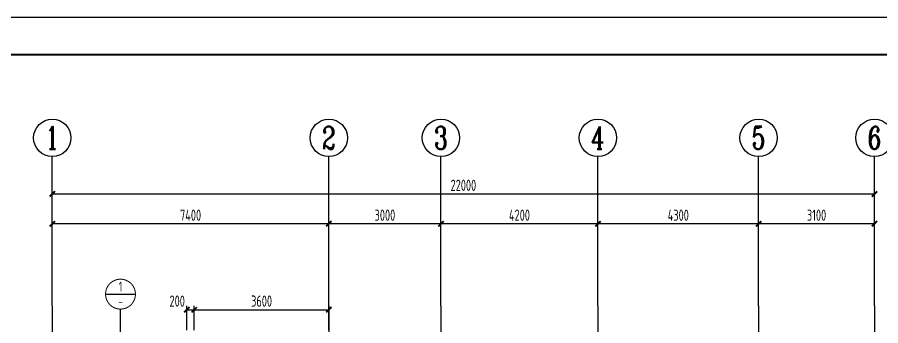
# Model space of a CAD drawing. Extents: x 9732137 to 18866768, y -962146 to 246094.
# Drawn here: x 9793962 to 9817066, y -326965 to -318706 of the extents above; entities that cross this region are included whole.
import ezdxf
from ezdxf.enums import TextEntityAlignment as Align

# ---------------------------------------------------------------- set-up
doc = ezdxf.new("R2010")
doc.units = 0
doc.header["$LTSCALE"] = 1000
doc.linetypes.add('DOTE', pattern=[2.42, 2, -0.2, 0.02, -0.2])
doc.layers.get('0').update_dxf_attribs({"linetype": 'CONTINUOUS'})
doc.layers.get('Defpoints').update_dxf_attribs({"linetype": 'CONTINUOUS'})
for name, color, linetype in [('AXIS', 1, 'DOTE'), ('AXIS_DIM', 3, 'CONTINUOUS'), ('AXIS_NUM', 7, 'CONTINUOUS'), ('BORDER', 7, 'CONTINUOUS'), ('DIM', 3, 'CONTINUOUS'), ('DIM_LEAD', 3, 'CONTINUOUS'), ('THIN', 7, 'CONTINUOUS')]:
    doc.layers.add(name, color=color, linetype=linetype)
doc.styles.add('TSSD_Axis', font='Complex.shx', dxfattribs={"width": 0.7, "bigfont": 'hztxt.shx'})
doc.styles.add('TSSD_Dimension', font='Tssdeng.shx', dxfattribs={"width": 0.7, "bigfont": 'hztxt.shx'})
doc.styles.add('TSSD_Num', font='Tssdeng.shx', dxfattribs={"width": 0.7, "bigfont": 'hztxt.shx'})
doc.dimstyles.new('TSSD_100_100$0', dxfattribs={"dimtxt": 300, "dimasz": 100, "dimexe": 100, "dimexo": 250, "dimgap": 80, "dimtad": 1, "dimdec": 0, "dimzin": 0, "dimdsep": 46, "dimtxsty": 'TSSD_Dimension', "dimblk1": 'ARCHTICK', "dimblk2": 'ARCHTICK', "dimsah": 1, "dimcen": 0, "dimclrd": 3, "dimclre": 256, "dimclrt": 7, "dimadec": 1, "dimazin": 0, "dimtfac": 1, "dimtdec": 0, "dimtix": 1, "dimtmove": 2, "dimatfit": 3, "dimldrblk": 'ARCHTICK', "dimfxl": 1, "dimtolj": 1, "dimtzin": 0, "dimarcsym": 0})

# ---------------------------------------------------------------- blocks, each defined once
blk = doc.blocks.new('ts_axno')
at = {"color": 0, "linetype": 'ByBlock', "lineweight": -2}
blk.add_circle((0, 0), 0.5, dxfattribs=at)
at = {"color": 0, "linetype": 'ByBlock', "lineweight": -2, "style": 'TSSD_Axis', "width": 0.7}
blk.add_attdef('A', text='', height=0.6, dxfattribs=at).set_placement((0, 0), align=Align.MIDDLE_CENTER)
blk = doc.blocks.new('_ArchTick')
at = {"color": 0, "linetype": 'ByBlock', "const_width": 0.5}
blk.add_lwpolyline([(-0.71, -0.71), (0.71, 0.71)], dxfattribs=at)
blk = doc.blocks.new('*D62')
at = {"layer": 'AXIS_DIM', "lineweight": -2}
for p, q in [((9813799, -326185), (9813799, -324135)), ((9816899, -326185), (9816899, -324135))]:
    blk.add_line(p, q, dxfattribs=at)
at = {"layer": 'AXIS_DIM', "color": 3, "lineweight": -2}
blk.add_line((9816899, -324235), (9813799, -324235), dxfattribs=at)
at = {"layer": 'Defpoints', "color": 0}
for p in [(9813799, -324235), (9813799, -326435), (9816899, -326435)]:
    blk.add_point(p, dxfattribs=at)
at = {"layer": 'AXIS_DIM', "color": 3, "lineweight": -2, "xscale": 100, "yscale": 100, "zscale": 100, "rotation": 180}
blk.add_blockref('_ArchTick', (9813799, -324235), dxfattribs=at)
at = {"layer": 'AXIS_DIM', "color": 3, "lineweight": -2, "xscale": 100, "yscale": 100, "zscale": 100}
blk.add_blockref('_ArchTick', (9816899, -324235), dxfattribs=at)
at = {"layer": 'AXIS_DIM', "color": 7, "insert": (9815349, -324005), "char_height": 300, "attachment_point": 5, "style": 'TSSD_Dimension'}
blk.add_mtext('\\A1;3100', dxfattribs=at)
blk = doc.blocks.new('*D63')
at = {"layer": 'AXIS_DIM', "lineweight": -2}
for p, q in [((9809499, -326185), (9809499, -324135)), ((9813799, -326185), (9813799, -324135))]:
    blk.add_line(p, q, dxfattribs=at)
at = {"layer": 'AXIS_DIM', "color": 3, "lineweight": -2}
blk.add_line((9813799, -324235), (9809499, -324235), dxfattribs=at)
at = {"layer": 'Defpoints', "color": 0}
for p in [(9809499, -324235), (9809499, -326435), (9813799, -326435)]:
    blk.add_point(p, dxfattribs=at)
at = {"layer": 'AXIS_DIM', "color": 3, "lineweight": -2, "xscale": 100, "yscale": 100, "zscale": 100, "rotation": 180}
blk.add_blockref('_ArchTick', (9809499, -324235), dxfattribs=at)
at = {"layer": 'AXIS_DIM', "color": 3, "lineweight": -2, "xscale": 100, "yscale": 100, "zscale": 100}
blk.add_blockref('_ArchTick', (9813799, -324235), dxfattribs=at)
at = {"layer": 'AXIS_DIM', "color": 7, "insert": (9811649, -324005), "char_height": 300, "attachment_point": 5, "style": 'TSSD_Dimension'}
blk.add_mtext('\\A1;4300', dxfattribs=at)
blk = doc.blocks.new('*D64')
at = {"layer": 'AXIS_DIM', "lineweight": -2}
for p, q in [((9805299, -326185), (9805299, -324135)), ((9809499, -326185), (9809499, -324135))]:
    blk.add_line(p, q, dxfattribs=at)
at = {"layer": 'AXIS_DIM', "color": 3, "lineweight": -2}
blk.add_line((9809499, -324235), (9805299, -324235), dxfattribs=at)
at = {"layer": 'Defpoints', "color": 0}
for p in [(9805299, -324235), (9805299, -326435), (9809499, -326435)]:
    blk.add_point(p, dxfattribs=at)
at = {"layer": 'AXIS_DIM', "color": 3, "lineweight": -2, "xscale": 100, "yscale": 100, "zscale": 100, "rotation": 180}
blk.add_blockref('_ArchTick', (9805299, -324235), dxfattribs=at)
at = {"layer": 'AXIS_DIM', "color": 3, "lineweight": -2, "xscale": 100, "yscale": 100, "zscale": 100}
blk.add_blockref('_ArchTick', (9809499, -324235), dxfattribs=at)
at = {"layer": 'AXIS_DIM', "color": 7, "insert": (9807399, -324005), "char_height": 300, "attachment_point": 5, "style": 'TSSD_Dimension'}
blk.add_mtext('\\A1;4200', dxfattribs=at)
blk = doc.blocks.new('*D65')
at = {"layer": 'AXIS_DIM', "lineweight": -2}
for p, q in [((9802299, -326185), (9802299, -324135)), ((9805299, -326185), (9805299, -324135))]:
    blk.add_line(p, q, dxfattribs=at)
at = {"layer": 'AXIS_DIM', "color": 3, "lineweight": -2}
blk.add_line((9805299, -324235), (9802299, -324235), dxfattribs=at)
at = {"layer": 'Defpoints', "color": 0}
for p in [(9802299, -324235), (9802299, -326435), (9805299, -326435)]:
    blk.add_point(p, dxfattribs=at)
at = {"layer": 'AXIS_DIM', "color": 3, "lineweight": -2, "xscale": 100, "yscale": 100, "zscale": 100, "rotation": 180}
blk.add_blockref('_ArchTick', (9802299, -324235), dxfattribs=at)
at = {"layer": 'AXIS_DIM', "color": 3, "lineweight": -2, "xscale": 100, "yscale": 100, "zscale": 100}
blk.add_blockref('_ArchTick', (9805299, -324235), dxfattribs=at)
at = {"layer": 'AXIS_DIM', "color": 7, "insert": (9803799, -324005), "char_height": 300, "attachment_point": 5, "style": 'TSSD_Dimension'}
blk.add_mtext('\\A1;3000', dxfattribs=at)
blk = doc.blocks.new('*D66')
at = {"layer": 'AXIS_DIM', "lineweight": -2}
for p, q in [((9794899, -326185), (9794899, -324135)), ((9802299, -326185), (9802299, -324135))]:
    blk.add_line(p, q, dxfattribs=at)
at = {"layer": 'AXIS_DIM', "color": 3, "lineweight": -2}
blk.add_line((9802299, -324235), (9794899, -324235), dxfattribs=at)
at = {"layer": 'Defpoints', "color": 0}
for p in [(9794899, -324235), (9794899, -326435), (9802299, -326435)]:
    blk.add_point(p, dxfattribs=at)
at = {"layer": 'AXIS_DIM', "color": 3, "lineweight": -2, "xscale": 100, "yscale": 100, "zscale": 100, "rotation": 180}
blk.add_blockref('_ArchTick', (9794899, -324235), dxfattribs=at)
at = {"layer": 'AXIS_DIM', "color": 3, "lineweight": -2, "xscale": 100, "yscale": 100, "zscale": 100}
blk.add_blockref('_ArchTick', (9802299, -324235), dxfattribs=at)
at = {"layer": 'AXIS_DIM', "color": 7, "insert": (9798599, -324005), "char_height": 300, "attachment_point": 5, "style": 'TSSD_Dimension'}
blk.add_mtext('\\A1;7400', dxfattribs=at)
blk = doc.blocks.new('*D67')
at = {"layer": 'AXIS_DIM', "lineweight": -2}
for p, q in [((9794899, -326185), (9794899, -323335)), ((9816899, -326185), (9816899, -323335))]:
    blk.add_line(p, q, dxfattribs=at)
at = {"layer": 'AXIS_DIM', "color": 3, "lineweight": -2}
blk.add_line((9794899, -323435), (9816899, -323435), dxfattribs=at)
at = {"layer": 'Defpoints', "color": 0}
for p in [(9816899, -323435), (9794899, -326435), (9816899, -326435)]:
    blk.add_point(p, dxfattribs=at)
at = {"layer": 'AXIS_DIM', "color": 3, "lineweight": -2, "xscale": 100, "yscale": 100, "zscale": 100, "rotation": 180}
blk.add_blockref('_ArchTick', (9794899, -323435), dxfattribs=at)
at = {"layer": 'AXIS_DIM', "color": 3, "lineweight": -2, "xscale": 100, "yscale": 100, "zscale": 100}
blk.add_blockref('_ArchTick', (9816899, -323435), dxfattribs=at)
at = {"layer": 'AXIS_DIM', "color": 7, "insert": (9805899, -323205), "char_height": 300, "attachment_point": 5, "style": 'TSSD_Dimension'}
blk.add_mtext('\\A1;22000', dxfattribs=at)
blk = doc.blocks.new('*D421')
at = {"layer": 'Defpoints', "color": 0}
for p in [(9798699, -326535), (9798499, -327335), (9798699, -327335)]:
    blk.add_point(p, dxfattribs=at)
at = {"layer": 'DIM', "lineweight": -2}
for p, q in [((9798499, -327085), (9798499, -326435)), ((9798699, -327085), (9798699, -326435))]:
    blk.add_line(p, q, dxfattribs=at)
at = {"layer": 'DIM', "color": 3, "lineweight": -2}
blk.add_line((9798499, -326535), (9798699, -326535), dxfattribs=at)
at = {"layer": 'DIM', "color": 3, "lineweight": -2, "xscale": 100, "yscale": 100, "zscale": 100, "rotation": 180}
blk.add_blockref('_ArchTick', (9798499, -326535), dxfattribs=at)
at = {"layer": 'DIM', "color": 3, "lineweight": -2, "xscale": 100, "yscale": 100, "zscale": 100}
blk.add_blockref('_ArchTick', (9798699, -326535), dxfattribs=at)
at = {"layer": 'DIM', "color": 7, "insert": (9798241, -326305), "char_height": 300, "attachment_point": 5, "style": 'TSSD_Dimension'}
blk.add_mtext('\\A1;200', dxfattribs=at)
blk = doc.blocks.new('*D422')
at = {"layer": 'Defpoints', "color": 0}
for p in [(9802299, -326535), (9798699, -327335), (9802299, -327335)]:
    blk.add_point(p, dxfattribs=at)
at = {"layer": 'DIM', "lineweight": -2}
for p, q in [((9798699, -327085), (9798699, -326435)), ((9802299, -327085), (9802299, -326435))]:
    blk.add_line(p, q, dxfattribs=at)
at = {"layer": 'DIM', "color": 3, "lineweight": -2}
blk.add_line((9798699, -326535), (9802299, -326535), dxfattribs=at)
at = {"layer": 'DIM', "color": 3, "lineweight": -2, "xscale": 100, "yscale": 100, "zscale": 100, "rotation": 180}
blk.add_blockref('_ArchTick', (9798699, -326535), dxfattribs=at)
at = {"layer": 'DIM', "color": 3, "lineweight": -2, "xscale": 100, "yscale": 100, "zscale": 100}
blk.add_blockref('_ArchTick', (9802299, -326535), dxfattribs=at)
at = {"layer": 'DIM', "color": 7, "insert": (9800499, -326305), "char_height": 300, "attachment_point": 5, "style": 'TSSD_Dimension'}
blk.add_mtext('\\A1;3600', dxfattribs=at)
blk = doc.blocks.new('ts_idx3')
at = {"color": 0, "linetype": 'ByBlock', "lineweight": -2}
blk.add_line((-0.5, 0), (0.5, 0), dxfattribs=at)
at = {"color": 0, "linetype": 'ByBlock', "lineweight": -2, "const_width": 0.0333}
blk.add_lwpolyline([(-0.5, 0, 1), (0.5, 0, 1)], format="xyb", close=True, dxfattribs=at)
at = {"color": 0, "linetype": 'ByBlock', "lineweight": -2, "style": 'TSSD_Num', "width": 0.7}
for tag, p in [('1', (0, 0.25)), ('A', (0, -0.25))]:
    blk.add_attdef(tag, text='', height=0.333, dxfattribs=at).set_placement(p, align=Align.MIDDLE_CENTER)

msp = doc.modelspace()

# ---------------------------------------------------------------- linework, layer by layer
at = {"layer": 'AXIS'}
for p, q in [((9794898.5, -326435.1, 0), (9794898.5, -343435.1, 0)), ((9802298.5, -326435.1, 0), (9802298.5, -343435.1, 0)), ((9805298.5, -326435.1, 0), (9805298.5, -333735.1, 0)), ((9809498.5, -326435.1, 0), (9809498.5, -343435.1, 0)), ((9813798.5, -326435.1, 0), (9813798.5, -333735.1, 0)), ((9816898.5, -326435.1, 0), (9816898.5, -343435.1, 0))]:
    msp.add_line(p, q, dxfattribs=at)
at = {"layer": 'AXIS_NUM'}
for p, q in [((9794898.5, -326435.1, 0), (9794898.5, -322435.1, 0)), ((9802298.5, -326435.1, 0), (9802298.5, -322435.1, 0)), ((9805298.5, -326435.1, 0), (9805298.5, -322435.1, 0)), ((9809498.5, -326435.1, 0), (9809498.5, -322435.1, 0)), ((9813798.5, -326435.1, 0), (9813798.5, -322435.1, 0)), ((9816898.5, -326435.1, 0), (9816898.5, -322435.1, 0))]:
    msp.add_line(p, q, dxfattribs=at)
at = {"layer": 'BORDER'}
msp.add_lwpolyline([(9777056.8, -360706.3), (9777056.8, -318706.3), (9836456.8, -318706.3), (9836456.8, -360706.3)], close=True, dxfattribs=at)
at = {"layer": 'BORDER', "const_width": 50}
msp.add_lwpolyline([(9779556.8, -359706.3), (9779556.8, -319706.3), (9835456.8, -319706.3), (9835456.8, -359706.3)], close=True, dxfattribs=at)
at = {"layer": 'THIN'}
msp.add_line((9796724, -328319.4), (9796724, -326519.3), dxfattribs=at)

# ---------------------------------------------------------------- block references
at = {"layer": 'AXIS_NUM'}
ref = msp.add_blockref('ts_axno', (9794898.5, -321935.1, 0), dxfattribs=dict(at, xscale=1000, yscale=1000, zscale=1000))
ref.add_attrib('1', '1', dxfattribs={"height": 600, "style": 'TSSD_Axis', "width": 0.7}).set_placement((9794898.5, -321935.1, 0), align=Align.MIDDLE_CENTER)
ref = msp.add_blockref('ts_axno', (9802298.5, -321935.1, 0), dxfattribs=dict(at, xscale=1000, yscale=1000, zscale=1000))
ref.add_attrib('2', '2', dxfattribs={"height": 600, "style": 'TSSD_Axis', "width": 0.7}).set_placement((9802298.5, -321935.1, 0), align=Align.MIDDLE_CENTER)
ref = msp.add_blockref('ts_axno', (9805298.5, -321935.1, 0), dxfattribs=dict(at, xscale=1000, yscale=1000, zscale=1000))
ref.add_attrib('3', '3', dxfattribs={"height": 600, "style": 'TSSD_Axis', "width": 0.7}).set_placement((9805298.5, -321935.1, 0), align=Align.MIDDLE_CENTER)
ref = msp.add_blockref('ts_axno', (9809498.5, -321935.1, 0), dxfattribs=dict(at, xscale=1000, yscale=1000, zscale=1000))
ref.add_attrib('4', '4', dxfattribs={"height": 600, "style": 'TSSD_Axis', "width": 0.7}).set_placement((9809498.5, -321935.1, 0), align=Align.MIDDLE_CENTER)
ref = msp.add_blockref('ts_axno', (9813798.5, -321935.1, 0), dxfattribs=dict(at, xscale=1000, yscale=1000, zscale=1000))
ref.add_attrib('5', '5', dxfattribs={"height": 600, "style": 'TSSD_Axis', "width": 0.7}).set_placement((9813798.5, -321935.1, 0), align=Align.MIDDLE_CENTER)
ref = msp.add_blockref('ts_axno', (9816898.5, -321935.1, 0), dxfattribs=dict(at, xscale=1000, yscale=1000, zscale=1000))
ref.add_attrib('6', '6', dxfattribs={"height": 600, "style": 'TSSD_Axis', "width": 0.7}).set_placement((9816898.5, -321935.1, 0), align=Align.MIDDLE_CENTER)
at = {"layer": 'DIM_LEAD'}
ref = msp.add_blockref('ts_idx3', (9796724, -326119.1), dxfattribs=dict(at, xscale=800.397697141394, yscale=800.397697141394, zscale=800.3976971414369))
ref.add_attrib('1', '1', dxfattribs={"layer": 'THIN', "lineweight": 0, "height": 266.8, "style": 'TSSD_Num', "width": 0.7}).set_placement((9796724, -325919), align=Align.MIDDLE_CENTER)
ref.add_attrib('-', '-', dxfattribs={"layer": 'THIN', "height": 266.8, "style": 'TSSD_Num', "width": 0.7}).set_placement((9796724, -326319.2), align=Align.MIDDLE_CENTER)

# ---------------------------------------------------------------- dimensions: what is measured, and where the dimension line sits
at = {"layer": 'AXIS_DIM'}
for base, p1, p2, picture, middle in [((9816898.5, -323435.1, 0), (9794898.5, -326435.1, 0), (9816898.5, -326435.1, 0), '*D67', (9805898.5, -323205.1, 0)), ((9794898.5, -324235.1, 0), (9802298.5, -326435.1, 0), (9794898.5, -326435.1, 0), '*D66', (9798598.5, -324005.1, 0)), ((9802298.5, -324235.1, 0), (9805298.5, -326435.1, 0), (9802298.5, -326435.1, 0), '*D65', (9803798.5, -324005.1, 0)), ((9805298.5, -324235.1, 0), (9809498.5, -326435.1, 0), (9805298.5, -326435.1, 0), '*D64', (9807398.5, -324005.1, 0)), ((9809498.5, -324235.1, 0), (9813798.5, -326435.1, 0), (9809498.5, -326435.1, 0), '*D63', (9811648.5, -324005.1, 0)), ((9813798.5, -324235.1, 0), (9816898.5, -326435.1, 0), (9813798.5, -326435.1, 0), '*D62', (9815348.5, -324005.1, 0))]:
    dim = msp.add_linear_dim(base=base, p1=p1, p2=p2, dimstyle='TSSD_100_100$0', dxfattribs=at)
    dim.commit()
    dim.dimension.update_dxf_attribs({"geometry": picture, "text_midpoint": middle})
at = {"layer": 'DIM'}
dim = msp.add_linear_dim(base=(9798698.7, -326535.1, 0), p1=(9798498.7, -327335.1, 0), p2=(9798698.7, -327335.1, 0), angle=0, dimstyle='TSSD_100_100$0', dxfattribs=at)
dim.commit()
dim.dimension.update_dxf_attribs({"geometry": '*D421', "text_midpoint": (9798240.6, -326305.1, 0), "dimtype": 160})
dim = msp.add_linear_dim(base=(9802298.5, -326535.1, 0), p1=(9798698.7, -327335.1, 0), p2=(9802298.5, -327335.1, 0), angle=0, dimstyle='TSSD_100_100$0', dxfattribs=at)
dim.commit()
dim.dimension.update_dxf_attribs({"geometry": '*D422', "text_midpoint": (9800498.6, -326305.1, 0)})

doc.saveas('drawing.dxf')
